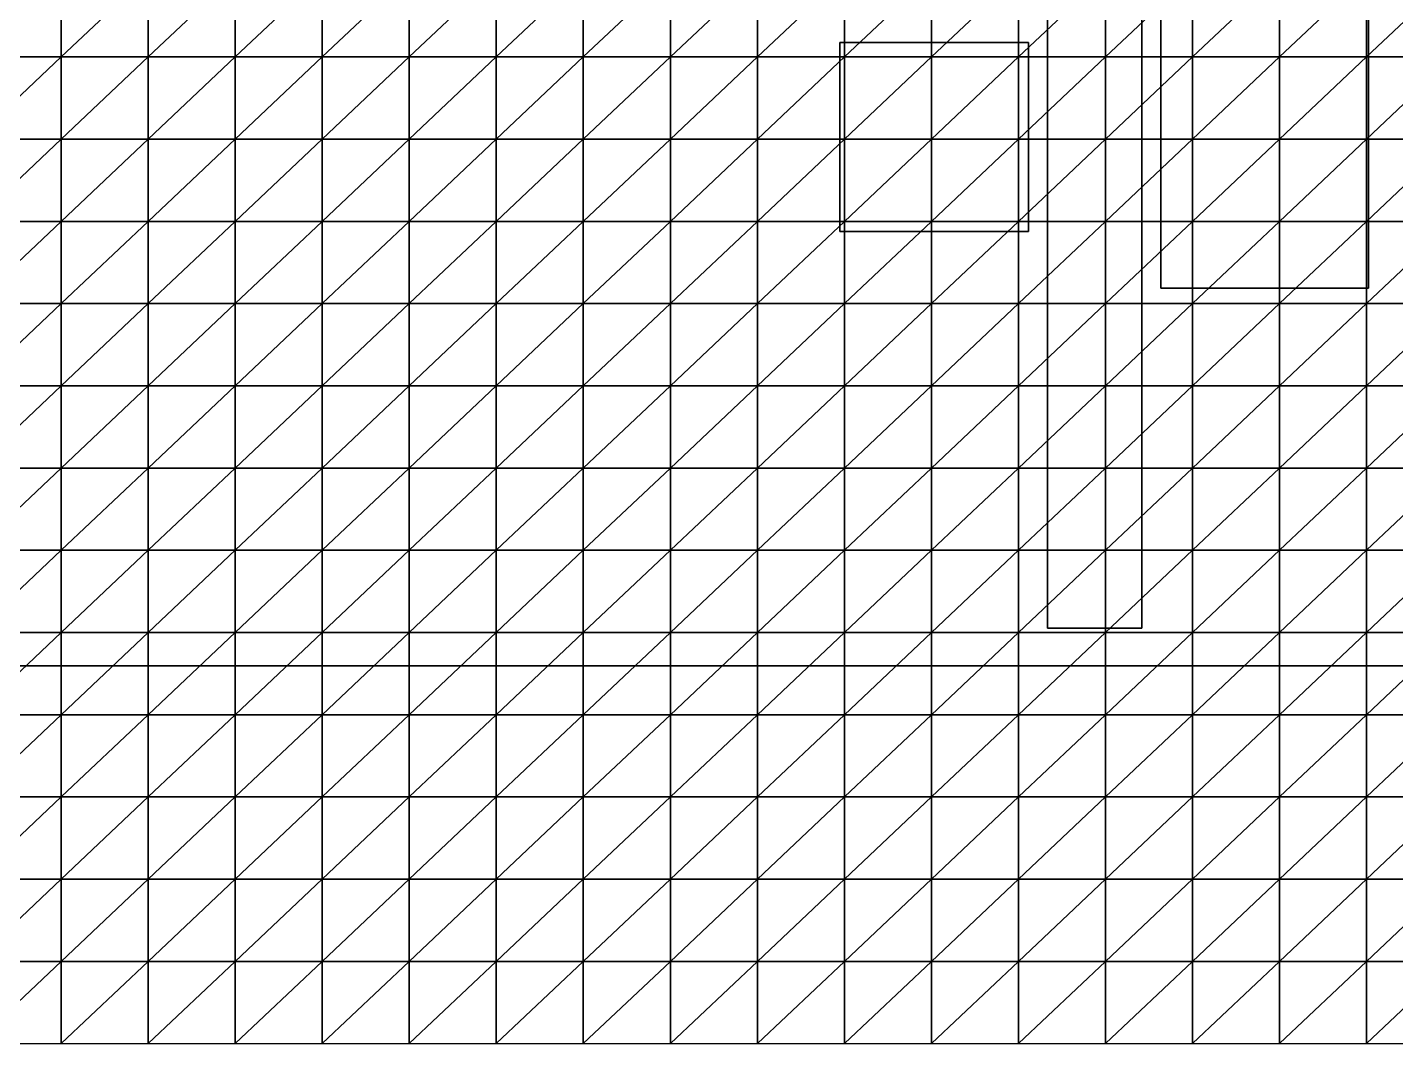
# Model space of a CAD drawing. Header units: metres. Extents: x -3 to 10.7, y -3.7 to 3.7.
# Drawn here: x 3.5 to 7.122, y -3.7 to -1.01 of the extents above; entities that cross this region are included whole.
import ezdxf

# ---------------------------------------------------------------- set-up
doc = ezdxf.new("R2010")
doc.units = ezdxf.units.M
for name, color, linetype in [('ACO_3D', 1, 'CONTINUOUS'), ('MEMBRANA_3D', 3, 'CONTINUOUS'), ('MOBILIARIO', 9, 'CONTINUOUS'), ('PAREDES', 7, 'CONTINUOUS'), ('VIDRO_3D', 4, 'CONTINUOUS')]:
    doc.layers.add(name, color=color, linetype=linetype)

msp = doc.modelspace()

# ---------------------------------------------------------------- linework, layer by layer
at = {"layer": 'ACO_3D'}
for points in [[(0, -2.7, 2.9), (9.5, -2.7, 2.9), (9.5, 2.7, 2.9), (0, 2.7, 2.9), (0, -2.7, 2.9)], [(6.4, -2.7, 0), (6.4, -2.7, 2.9)], [(4, -3.7, -0.05), (4, -3.7, 2.65)]]:
    msp.add_polyline3d(points, dxfattribs=at)
at = {"layer": 'MEMBRANA_3D'}
for points in [[(3.3589, -1.0882, 3.8558), (3.5893, -1.0882, 3.8673), (3.5893, -0.8706, 4.0479)], [(3.3589, -1.0882, 3.8558), (3.5893, -0.8706, 4.0479), (3.3589, -0.8706, 3.9154)], [(3.5893, -1.0882, 3.8673), (3.8196, -1.0882, 3.8805), (3.8196, -0.8706, 4.1329)], [(3.5893, -1.0882, 3.8673), (3.8196, -0.8706, 4.1329), (3.5893, -0.8706, 4.0479)], [(3.8196, -1.0882, 3.8805), (4.05, -1.0882, 3.8956), (4.05, -0.8706, 4.1509)], [(3.8196, -1.0882, 3.8805), (4.05, -0.8706, 4.1509), (3.8196, -0.8706, 4.1329)], [(4.05, -1.0882, 3.8956), (4.2804, -1.0882, 3.913), (4.2804, -0.8706, 4.172)], [(4.05, -1.0882, 3.8956), (4.2804, -0.8706, 4.172), (4.05, -0.8706, 4.1509)], [(4.2804, -1.0882, 3.913), (4.5107, -1.0882, 3.933), (4.5107, -0.8706, 4.1968)], [(4.2804, -1.0882, 3.913), (4.5107, -0.8706, 4.1968), (4.2804, -0.8706, 4.172)], [(4.5107, -1.0882, 3.933), (4.7411, -1.0882, 3.9559), (4.7411, -0.8706, 4.226)], [(4.5107, -1.0882, 3.933), (4.7411, -0.8706, 4.226), (4.5107, -0.8706, 4.1968)], [(4.7411, -1.0882, 3.9559), (4.9714, -1.0882, 3.9817), (4.9714, -0.8706, 4.2603)], [(4.7411, -1.0882, 3.9559), (4.9714, -0.8706, 4.2603), (4.7411, -0.8706, 4.226)], [(4.9714, -1.0882, 3.9817), (5.2018, -1.0882, 4.0101), (5.2018, -0.8706, 4.2997)], [(4.9714, -1.0882, 3.9817), (5.2018, -0.8706, 4.2997), (4.9714, -0.8706, 4.2603)], [(5.2018, -1.0882, 4.0101), (5.4321, -1.0882, 4.04), (5.4321, -0.8706, 4.3434)], [(5.2018, -1.0882, 4.0101), (5.4321, -0.8706, 4.3434), (5.2018, -0.8706, 4.2997)], [(5.4321, -1.0882, 4.04), (5.6625, -1.0882, 4.0692), (5.6625, -0.8706, 4.3886)], [(5.4321, -1.0882, 4.04), (5.6625, -0.8706, 4.3886), (5.4321, -0.8706, 4.3434)], [(5.6625, -1.0882, 4.0692), (5.8929, -1.0882, 4.094), (5.8929, -0.8706, 4.4293)], [(5.6625, -1.0882, 4.0692), (5.8929, -0.8706, 4.4293), (5.6625, -0.8706, 4.3886)], [(5.8929, -1.0882, 4.094), (6.1232, -1.0882, 4.1099), (6.1232, -0.8706, 4.4567)], [(5.8929, -1.0882, 4.094), (6.1232, -0.8706, 4.4567), (5.8929, -0.8706, 4.4293)], [(6.1232, -1.0882, 4.1099), (6.3536, -1.0882, 4.1135), (6.3536, -0.8706, 4.46)], [(6.1232, -1.0882, 4.1099), (6.3536, -0.8706, 4.46), (6.1232, -0.8706, 4.4567)], [(6.3536, -1.0882, 4.1135), (6.5839, -1.0882, 4.1031), (6.5839, -0.8706, 4.4404)], [(6.3536, -1.0882, 4.1135), (6.5839, -0.8706, 4.4404), (6.3536, -0.8706, 4.46)], [(6.5839, -1.0882, 4.1031), (6.8143, -1.0882, 4.0796), (6.8143, -0.8706, 4.4034)], [(6.5839, -1.0882, 4.1031), (6.8143, -0.8706, 4.4034), (6.5839, -0.8706, 4.4404)], [(6.8143, -1.0882, 4.0796), (7.0446, -1.0882, 4.0499), (7.0446, -0.8706, 4.3578)], [(6.8143, -1.0882, 4.0796), (7.0446, -0.8706, 4.3578), (6.8143, -0.8706, 4.4034)], [(7.0446, -1.0882, 4.0499), (7.275, -1.0882, 4.0182), (7.275, -0.8706, 4.3111)], [(7.0446, -1.0882, 4.0499), (7.275, -0.8706, 4.3111), (7.0446, -0.8706, 4.3578)], [(3.3589, -1.3059, 3.6301), (3.5893, -1.3059, 3.6394), (3.5893, -1.0882, 3.8673)], [(3.3589, -1.3059, 3.6301), (3.5893, -1.0882, 3.8673), (3.3589, -1.0882, 3.8558)], [(3.5893, -1.3059, 3.6394), (3.8196, -1.3059, 3.6498), (3.8196, -1.0882, 3.8805)], [(3.5893, -1.3059, 3.6394), (3.8196, -1.0882, 3.8805), (3.5893, -1.0882, 3.8673)], [(3.8196, -1.3059, 3.6498), (4.05, -1.3059, 3.6617), (4.05, -1.0882, 3.8956)], [(3.8196, -1.3059, 3.6498), (4.05, -1.0882, 3.8956), (3.8196, -1.0882, 3.8805)], [(4.05, -1.3059, 3.6617), (4.2804, -1.3059, 3.675), (4.2804, -1.0882, 3.913)], [(4.05, -1.3059, 3.6617), (4.2804, -1.0882, 3.913), (4.05, -1.0882, 3.8956)], [(4.2804, -1.3059, 3.675), (4.5107, -1.3059, 3.69), (4.5107, -1.0882, 3.933)], [(4.2804, -1.3059, 3.675), (4.5107, -1.0882, 3.933), (4.2804, -1.0882, 3.913)], [(4.5107, -1.3059, 3.69), (4.7411, -1.3059, 3.7067), (4.7411, -1.0882, 3.9559)], [(4.5107, -1.3059, 3.69), (4.7411, -1.0882, 3.9559), (4.5107, -1.0882, 3.933)], [(4.7411, -1.3059, 3.7067), (4.9714, -1.3059, 3.7249), (4.9714, -1.0882, 3.9817)], [(4.7411, -1.3059, 3.7067), (4.9714, -1.0882, 3.9817), (4.7411, -1.0882, 3.9559)], [(4.9714, -1.3059, 3.7249), (5.2018, -1.3059, 3.7442), (5.2018, -1.0882, 4.0101)], [(4.9714, -1.3059, 3.7249), (5.2018, -1.0882, 4.0101), (4.9714, -1.0882, 3.9817)], [(5.2018, -1.3059, 3.7442), (5.4321, -1.3059, 3.7638), (5.4321, -1.0882, 4.04)], [(5.2018, -1.3059, 3.7442), (5.4321, -1.0882, 4.04), (5.2018, -1.0882, 4.0101)], [(5.4321, -1.3059, 3.7638), (5.6625, -1.3059, 3.782), (5.6625, -1.0882, 4.0692)], [(5.4321, -1.3059, 3.7638), (5.6625, -1.0882, 4.0692), (5.4321, -1.0882, 4.04)], [(5.6625, -1.3059, 3.782), (5.8929, -1.3059, 3.7968), (5.8929, -1.0882, 4.094)], [(5.6625, -1.3059, 3.782), (5.8929, -1.0882, 4.094), (5.6625, -1.0882, 4.0692)], [(5.8929, -1.3059, 3.7968), (6.1232, -1.3059, 3.806), (6.1232, -1.0882, 4.1099)], [(5.8929, -1.3059, 3.7968), (6.1232, -1.0882, 4.1099), (5.8929, -1.0882, 4.094)], [(6.1232, -1.3059, 3.806), (6.3536, -1.3059, 3.808), (6.3536, -1.0882, 4.1135)], [(6.1232, -1.3059, 3.806), (6.3536, -1.0882, 4.1135), (6.1232, -1.0882, 4.1099)], [(6.3536, -1.3059, 3.808), (6.5839, -1.3059, 3.8024), (6.5839, -1.0882, 4.1031)], [(6.3536, -1.3059, 3.808), (6.5839, -1.0882, 4.1031), (6.3536, -1.0882, 4.1135)], [(6.5839, -1.3059, 3.8024), (6.8143, -1.3059, 3.7902), (6.8143, -1.0882, 4.0796)], [(6.5839, -1.3059, 3.8024), (6.8143, -1.0882, 4.0796), (6.5839, -1.0882, 4.1031)], [(6.8143, -1.3059, 3.7902), (7.0446, -1.3059, 3.7721), (7.0446, -1.0882, 4.0499)], [(6.8143, -1.3059, 3.7902), (7.0446, -1.0882, 4.0499), (6.8143, -1.0882, 4.0796)], [(7.0446, -1.3059, 3.7721), (7.275, -1.3059, 3.7507), (7.275, -1.0882, 4.0182)], [(7.0446, -1.3059, 3.7721), (7.275, -1.0882, 4.0182), (7.0446, -1.0882, 4.0499)], [(3.3589, -1.5235, 3.4299), (3.5893, -1.5235, 3.4368), (3.5893, -1.3059, 3.6394)], [(3.3589, -1.5235, 3.4299), (3.5893, -1.3059, 3.6394), (3.3589, -1.3059, 3.6301)], [(3.5893, -1.5235, 3.4368), (3.8196, -1.5235, 3.4446), (3.8196, -1.3059, 3.6498)], [(3.5893, -1.5235, 3.4368), (3.8196, -1.3059, 3.6498), (3.5893, -1.3059, 3.6394)], [(3.8196, -1.5235, 3.4446), (4.05, -1.5235, 3.4531), (4.05, -1.3059, 3.6617)], [(3.8196, -1.5235, 3.4446), (4.05, -1.3059, 3.6617), (3.8196, -1.3059, 3.6498)], [(4.05, -1.5235, 3.4531), (4.2804, -1.5235, 3.4626), (4.2804, -1.3059, 3.675)], [(4.05, -1.5235, 3.4531), (4.2804, -1.3059, 3.675), (4.05, -1.3059, 3.6617)], [(4.2804, -1.5235, 3.4626), (4.5107, -1.5235, 3.4731), (4.5107, -1.3059, 3.69)], [(4.2804, -1.5235, 3.4626), (4.5107, -1.3059, 3.69), (4.2804, -1.3059, 3.675)], [(4.5107, -1.5235, 3.4731), (4.7411, -1.5235, 3.4844), (4.7411, -1.3059, 3.7067)], [(4.5107, -1.5235, 3.4731), (4.7411, -1.3059, 3.7067), (4.5107, -1.3059, 3.69)], [(4.7411, -1.5235, 3.4844), (4.9714, -1.5235, 3.4965), (4.9714, -1.3059, 3.7249)], [(4.7411, -1.5235, 3.4844), (4.9714, -1.3059, 3.7249), (4.7411, -1.3059, 3.7067)], [(4.9714, -1.5235, 3.4965), (5.2018, -1.5235, 3.5089), (5.2018, -1.3059, 3.7442)], [(4.9714, -1.5235, 3.4965), (5.2018, -1.3059, 3.7442), (4.9714, -1.3059, 3.7249)], [(5.2018, -1.5235, 3.5089), (5.4321, -1.5235, 3.5209), (5.4321, -1.3059, 3.7638)], [(5.2018, -1.5235, 3.5089), (5.4321, -1.3059, 3.7638), (5.2018, -1.3059, 3.7442)], [(5.4321, -1.5235, 3.5209), (5.6625, -1.5235, 3.5318), (5.6625, -1.3059, 3.782)], [(5.4321, -1.5235, 3.5209), (5.6625, -1.3059, 3.782), (5.4321, -1.3059, 3.7638)], [(5.6625, -1.5235, 3.5318), (5.8929, -1.5235, 3.5404), (5.8929, -1.3059, 3.7968)], [(5.6625, -1.5235, 3.5318), (5.8929, -1.3059, 3.7968), (5.6625, -1.3059, 3.782)], [(5.8929, -1.5235, 3.5404), (6.1232, -1.5235, 3.5456), (6.1232, -1.3059, 3.806)], [(5.8929, -1.5235, 3.5404), (6.1232, -1.3059, 3.806), (5.8929, -1.3059, 3.7968)], [(6.1232, -1.5235, 3.5456), (6.3536, -1.5235, 3.5467), (6.3536, -1.3059, 3.808)], [(6.1232, -1.5235, 3.5456), (6.3536, -1.3059, 3.808), (6.1232, -1.3059, 3.806)], [(6.3536, -1.5235, 3.5467), (6.5839, -1.5235, 3.5436), (6.5839, -1.3059, 3.8024)], [(6.3536, -1.5235, 3.5467), (6.5839, -1.3059, 3.8024), (6.3536, -1.3059, 3.808)], [(6.5839, -1.5235, 3.5436), (6.8143, -1.5235, 3.5366), (6.8143, -1.3059, 3.7902)], [(6.5839, -1.5235, 3.5436), (6.8143, -1.3059, 3.7902), (6.5839, -1.3059, 3.8024)], [(6.8143, -1.5235, 3.5366), (7.0446, -1.5235, 3.5267), (7.0446, -1.3059, 3.7721)], [(6.8143, -1.5235, 3.5366), (7.0446, -1.3059, 3.7721), (6.8143, -1.3059, 3.7902)], [(7.0446, -1.5235, 3.5267), (7.275, -1.5235, 3.515), (7.275, -1.3059, 3.7507)], [(7.0446, -1.5235, 3.5267), (7.275, -1.3059, 3.7507), (7.0446, -1.3059, 3.7721)], [(3.3589, -1.7412, 3.2582), (3.5893, -1.7412, 3.2629), (3.5893, -1.5235, 3.4368)], [(3.3589, -1.7412, 3.2582), (3.5893, -1.5235, 3.4368), (3.3589, -1.5235, 3.4299)], [(3.5893, -1.7412, 3.2629), (3.8196, -1.7412, 3.2681), (3.8196, -1.5235, 3.4446)], [(3.5893, -1.7412, 3.2629), (3.8196, -1.5235, 3.4446), (3.5893, -1.5235, 3.4368)], [(3.8196, -1.7412, 3.2681), (4.05, -1.7412, 3.2738), (4.05, -1.5235, 3.4531)], [(3.8196, -1.7412, 3.2681), (4.05, -1.5235, 3.4531), (3.8196, -1.5235, 3.4446)], [(4.05, -1.7412, 3.2738), (4.2804, -1.7412, 3.28), (4.2804, -1.5235, 3.4626)], [(4.05, -1.7412, 3.2738), (4.2804, -1.5235, 3.4626), (4.05, -1.5235, 3.4531)], [(4.2804, -1.7412, 3.28), (4.5107, -1.7412, 3.2867), (4.5107, -1.5235, 3.4731)], [(4.2804, -1.7412, 3.28), (4.5107, -1.5235, 3.4731), (4.2804, -1.5235, 3.4626)], [(4.5107, -1.7412, 3.2867), (4.7411, -1.7412, 3.2937), (4.7411, -1.5235, 3.4844)], [(4.5107, -1.7412, 3.2867), (4.7411, -1.5235, 3.4844), (4.5107, -1.5235, 3.4731)], [(4.7411, -1.7412, 3.2937), (4.9714, -1.7412, 3.3011), (4.9714, -1.5235, 3.4965)], [(4.7411, -1.7412, 3.2937), (4.9714, -1.5235, 3.4965), (4.7411, -1.5235, 3.4844)], [(4.9714, -1.7412, 3.3011), (5.2018, -1.7412, 3.3084), (5.2018, -1.5235, 3.5089)], [(4.9714, -1.7412, 3.3011), (5.2018, -1.5235, 3.5089), (4.9714, -1.5235, 3.4965)], [(5.2018, -1.7412, 3.3084), (5.4321, -1.7412, 3.3154), (5.4321, -1.5235, 3.5209)], [(5.2018, -1.7412, 3.3084), (5.4321, -1.5235, 3.5209), (5.2018, -1.5235, 3.5089)], [(5.4321, -1.7412, 3.3154), (5.6625, -1.7412, 3.3215), (5.6625, -1.5235, 3.5318)], [(5.4321, -1.7412, 3.3154), (5.6625, -1.5235, 3.5318), (5.4321, -1.5235, 3.5209)], [(5.6625, -1.7412, 3.3215), (5.8929, -1.7412, 3.3262), (5.8929, -1.5235, 3.5404)], [(5.6625, -1.7412, 3.3215), (5.8929, -1.5235, 3.5404), (5.6625, -1.5235, 3.5318)], [(5.8929, -1.7412, 3.3262), (6.1232, -1.7412, 3.329), (6.1232, -1.5235, 3.5456)], [(5.8929, -1.7412, 3.3262), (6.1232, -1.5235, 3.5456), (5.8929, -1.5235, 3.5404)], [(6.1232, -1.7412, 3.329), (6.3536, -1.7412, 3.3296), (6.3536, -1.5235, 3.5467)], [(6.1232, -1.7412, 3.329), (6.3536, -1.5235, 3.5467), (6.1232, -1.5235, 3.5456)], [(6.3536, -1.7412, 3.3296), (6.5839, -1.7412, 3.3279), (6.5839, -1.5235, 3.5436)], [(6.3536, -1.7412, 3.3296), (6.5839, -1.5235, 3.5436), (6.3536, -1.5235, 3.5467)], [(6.5839, -1.7412, 3.3279), (6.8143, -1.7412, 3.3241), (6.8143, -1.5235, 3.5366)], [(6.5839, -1.7412, 3.3279), (6.8143, -1.5235, 3.5366), (6.5839, -1.5235, 3.5436)], [(6.8143, -1.7412, 3.3241), (7.0446, -1.7412, 3.3186), (7.0446, -1.5235, 3.5267)], [(6.8143, -1.7412, 3.3241), (7.0446, -1.5235, 3.5267), (6.8143, -1.5235, 3.5366)], [(7.0446, -1.7412, 3.3186), (7.275, -1.7412, 3.312), (7.275, -1.5235, 3.515)], [(7.0446, -1.7412, 3.3186), (7.275, -1.5235, 3.515), (7.0446, -1.5235, 3.5267)], [(3.3589, -1.9588, 3.1174), (3.5893, -1.9588, 3.1203), (3.5893, -1.7412, 3.2629)], [(3.3589, -1.9588, 3.1174), (3.5893, -1.7412, 3.2629), (3.3589, -1.7412, 3.2582)], [(3.5893, -1.9588, 3.1203), (3.8196, -1.9588, 3.1234), (3.8196, -1.7412, 3.2681)], [(3.5893, -1.9588, 3.1203), (3.8196, -1.7412, 3.2681), (3.5893, -1.7412, 3.2629)], [(3.8196, -1.9588, 3.1234), (4.05, -1.9588, 3.1267), (4.05, -1.7412, 3.2738)], [(3.8196, -1.9588, 3.1234), (4.05, -1.7412, 3.2738), (3.8196, -1.7412, 3.2681)], [(4.05, -1.9588, 3.1267), (4.2804, -1.9588, 3.1303), (4.2804, -1.7412, 3.28)], [(4.05, -1.9588, 3.1267), (4.2804, -1.7412, 3.28), (4.05, -1.7412, 3.2738)], [(4.2804, -1.9588, 3.1303), (4.5107, -1.9588, 3.1341), (4.5107, -1.7412, 3.2867)], [(4.2804, -1.9588, 3.1303), (4.5107, -1.7412, 3.2867), (4.2804, -1.7412, 3.28)], [(4.5107, -1.9588, 3.1341), (4.7411, -1.9588, 3.138), (4.7411, -1.7412, 3.2937)], [(4.5107, -1.9588, 3.1341), (4.7411, -1.7412, 3.2937), (4.5107, -1.7412, 3.2867)], [(4.7411, -1.9588, 3.138), (4.9714, -1.9588, 3.142), (4.9714, -1.7412, 3.3011)], [(4.7411, -1.9588, 3.138), (4.9714, -1.7412, 3.3011), (4.7411, -1.7412, 3.2937)], [(4.9714, -1.9588, 3.142), (5.2018, -1.9588, 3.1459), (5.2018, -1.7412, 3.3084)], [(4.9714, -1.9588, 3.142), (5.2018, -1.7412, 3.3084), (4.9714, -1.7412, 3.3011)], [(5.2018, -1.9588, 3.1459), (5.4321, -1.9588, 3.1496), (5.4321, -1.7412, 3.3154)], [(5.2018, -1.9588, 3.1459), (5.4321, -1.7412, 3.3154), (5.2018, -1.7412, 3.3084)], [(5.4321, -1.9588, 3.1496), (5.6625, -1.9588, 3.1527), (5.6625, -1.7412, 3.3215)], [(5.4321, -1.9588, 3.1496), (5.6625, -1.7412, 3.3215), (5.4321, -1.7412, 3.3154)], [(5.6625, -1.9588, 3.1527), (5.8929, -1.9588, 3.1551), (5.8929, -1.7412, 3.3262)], [(5.6625, -1.9588, 3.1527), (5.8929, -1.7412, 3.3262), (5.6625, -1.7412, 3.3215)], [(5.8929, -1.9588, 3.1551), (6.1232, -1.9588, 3.1565), (6.1232, -1.7412, 3.329)], [(5.8929, -1.9588, 3.1551), (6.1232, -1.7412, 3.329), (5.8929, -1.7412, 3.3262)], [(6.1232, -1.9588, 3.1565), (6.3536, -1.9588, 3.1567), (6.3536, -1.7412, 3.3296)], [(6.1232, -1.9588, 3.1565), (6.3536, -1.7412, 3.3296), (6.1232, -1.7412, 3.329)], [(6.3536, -1.9588, 3.1567), (6.5839, -1.9588, 3.1559), (6.5839, -1.7412, 3.3279)], [(6.3536, -1.9588, 3.1567), (6.5839, -1.7412, 3.3279), (6.3536, -1.7412, 3.3296)], [(6.5839, -1.9588, 3.1559), (6.8143, -1.9588, 3.154), (6.8143, -1.7412, 3.3241)], [(6.5839, -1.9588, 3.1559), (6.8143, -1.7412, 3.3241), (6.5839, -1.7412, 3.3279)], [(6.8143, -1.9588, 3.154), (7.0446, -1.9588, 3.1512), (7.0446, -1.7412, 3.3186)], [(6.8143, -1.9588, 3.154), (7.0446, -1.7412, 3.3186), (6.8143, -1.7412, 3.3241)], [(7.0446, -1.9588, 3.1512), (7.275, -1.9588, 3.1478), (7.275, -1.7412, 3.312)], [(7.0446, -1.9588, 3.1512), (7.275, -1.7412, 3.312), (7.0446, -1.7412, 3.3186)], [(3.3589, -2.1765, 3.01), (3.5893, -2.1765, 3.0115), (3.5893, -1.9588, 3.1203)], [(3.3589, -2.1765, 3.01), (3.5893, -1.9588, 3.1203), (3.3589, -1.9588, 3.1174)], [(3.5893, -2.1765, 3.0115), (3.8196, -2.1765, 3.013), (3.8196, -1.9588, 3.1234)], [(3.5893, -2.1765, 3.0115), (3.8196, -1.9588, 3.1234), (3.5893, -1.9588, 3.1203)], [(3.8196, -2.1765, 3.013), (4.05, -2.1765, 3.0146), (4.05, -1.9588, 3.1267)], [(3.8196, -2.1765, 3.013), (4.05, -1.9588, 3.1267), (3.8196, -1.9588, 3.1234)], [(4.05, -2.1765, 3.0146), (4.2804, -2.1765, 3.0163), (4.2804, -1.9588, 3.1303)], [(4.05, -2.1765, 3.0146), (4.2804, -1.9588, 3.1303), (4.05, -1.9588, 3.1267)], [(4.2804, -2.1765, 3.0163), (4.5107, -2.1765, 3.0181), (4.5107, -1.9588, 3.1341)], [(4.2804, -2.1765, 3.0163), (4.5107, -1.9588, 3.1341), (4.2804, -1.9588, 3.1303)], [(4.5107, -2.1765, 3.0181), (4.7411, -2.1765, 3.0199), (4.7411, -1.9588, 3.138)], [(4.5107, -2.1765, 3.0181), (4.7411, -1.9588, 3.138), (4.5107, -1.9588, 3.1341)], [(4.7411, -2.1765, 3.0199), (4.9714, -2.1765, 3.0217), (4.9714, -1.9588, 3.142)], [(4.7411, -2.1765, 3.0199), (4.9714, -1.9588, 3.142), (4.7411, -1.9588, 3.138)], [(4.9714, -2.1765, 3.0217), (5.2018, -2.1765, 3.0235), (5.2018, -1.9588, 3.1459)], [(4.9714, -2.1765, 3.0217), (5.2018, -1.9588, 3.1459), (4.9714, -1.9588, 3.142)], [(5.2018, -2.1765, 3.0235), (5.4321, -2.1765, 3.0251), (5.4321, -1.9588, 3.1496)], [(5.2018, -2.1765, 3.0235), (5.4321, -1.9588, 3.1496), (5.2018, -1.9588, 3.1459)], [(5.4321, -2.1765, 3.0251), (5.6625, -2.1765, 3.0264), (5.6625, -1.9588, 3.1527)], [(5.4321, -2.1765, 3.0251), (5.6625, -1.9588, 3.1527), (5.4321, -1.9588, 3.1496)], [(5.6625, -2.1765, 3.0264), (5.8929, -2.1765, 3.0274), (5.8929, -1.9588, 3.1551)], [(5.6625, -2.1765, 3.0264), (5.8929, -1.9588, 3.1551), (5.6625, -1.9588, 3.1527)], [(5.8929, -2.1765, 3.0274), (6.1232, -2.1765, 3.028), (6.1232, -1.9588, 3.1565)], [(5.8929, -2.1765, 3.0274), (6.1232, -1.9588, 3.1565), (5.8929, -1.9588, 3.1551)], [(6.1232, -2.1765, 3.028), (6.3536, -2.1765, 3.0281), (6.3536, -1.9588, 3.1567)], [(6.1232, -2.1765, 3.028), (6.3536, -1.9588, 3.1567), (6.1232, -1.9588, 3.1565)], [(6.3536, -2.1765, 3.0281), (6.5839, -2.1765, 3.0278), (6.5839, -1.9588, 3.1559)], [(6.3536, -2.1765, 3.0281), (6.5839, -1.9588, 3.1559), (6.3536, -1.9588, 3.1567)], [(6.5839, -2.1765, 3.0278), (6.8143, -2.1765, 3.0269), (6.8143, -1.9588, 3.154)], [(6.5839, -2.1765, 3.0278), (6.8143, -1.9588, 3.154), (6.5839, -1.9588, 3.1559)], [(6.8143, -2.1765, 3.0269), (7.0446, -2.1765, 3.0258), (7.0446, -1.9588, 3.1512)], [(6.8143, -2.1765, 3.0269), (7.0446, -1.9588, 3.1512), (6.8143, -1.9588, 3.154)], [(7.0446, -2.1765, 3.0258), (7.275, -2.1765, 3.0243), (7.275, -1.9588, 3.1478)], [(7.0446, -2.1765, 3.0258), (7.275, -1.9588, 3.1478), (7.0446, -1.9588, 3.1512)], [(3.3589, -2.3941, 2.9381), (3.5893, -2.3941, 2.9385), (3.5893, -2.1765, 3.0115)], [(3.3589, -2.3941, 2.9381), (3.5893, -2.1765, 3.0115), (3.3589, -2.1765, 3.01)], [(3.5893, -2.3941, 2.9385), (3.8196, -2.3941, 2.939), (3.8196, -2.1765, 3.013)], [(3.5893, -2.3941, 2.9385), (3.8196, -2.1765, 3.013), (3.5893, -2.1765, 3.0115)], [(3.8196, -2.3941, 2.939), (4.05, -2.3941, 2.9396), (4.05, -2.1765, 3.0146)], [(3.8196, -2.3941, 2.939), (4.05, -2.1765, 3.0146), (3.8196, -2.1765, 3.013)], [(4.05, -2.3941, 2.9396), (4.2804, -2.3941, 2.9401), (4.2804, -2.1765, 3.0163)], [(4.05, -2.3941, 2.9396), (4.2804, -2.1765, 3.0163), (4.05, -2.1765, 3.0146)], [(4.2804, -2.3941, 2.9401), (4.5107, -2.3941, 2.9407), (4.5107, -2.1765, 3.0181)], [(4.2804, -2.3941, 2.9401), (4.5107, -2.1765, 3.0181), (4.2804, -2.1765, 3.0163)], [(4.5107, -2.3941, 2.9407), (4.7411, -2.3941, 2.9413), (4.7411, -2.1765, 3.0199)], [(4.5107, -2.3941, 2.9407), (4.7411, -2.1765, 3.0199), (4.5107, -2.1765, 3.0181)], [(4.7411, -2.3941, 2.9413), (4.9714, -2.3941, 2.9418), (4.9714, -2.1765, 3.0217)], [(4.7411, -2.3941, 2.9413), (4.9714, -2.1765, 3.0217), (4.7411, -2.1765, 3.0199)], [(4.9714, -2.3941, 2.9418), (5.2018, -2.3941, 2.9424), (5.2018, -2.1765, 3.0235)], [(4.9714, -2.3941, 2.9418), (5.2018, -2.1765, 3.0235), (4.9714, -2.1765, 3.0217)], [(5.2018, -2.3941, 2.9424), (5.4321, -2.3941, 2.9428), (5.4321, -2.1765, 3.0251)], [(5.2018, -2.3941, 2.9424), (5.4321, -2.1765, 3.0251), (5.2018, -2.1765, 3.0235)], [(5.4321, -2.3941, 2.9428), (5.6625, -2.3941, 2.9432), (5.6625, -2.1765, 3.0264)], [(5.4321, -2.3941, 2.9428), (5.6625, -2.1765, 3.0264), (5.4321, -2.1765, 3.0251)], [(5.6625, -2.3941, 2.9432), (5.8929, -2.3941, 2.9435), (5.8929, -2.1765, 3.0274)], [(5.6625, -2.3941, 2.9432), (5.8929, -2.1765, 3.0274), (5.6625, -2.1765, 3.0264)], [(5.8929, -2.3941, 2.9435), (6.1232, -2.3941, 2.9437), (6.1232, -2.1765, 3.028)], [(5.8929, -2.3941, 2.9435), (6.1232, -2.1765, 3.028), (5.8929, -2.1765, 3.0274)], [(6.1232, -2.3941, 2.9437), (6.3536, -2.3941, 2.9437), (6.3536, -2.1765, 3.0281)], [(6.1232, -2.3941, 2.9437), (6.3536, -2.1765, 3.0281), (6.1232, -2.1765, 3.028)], [(6.3536, -2.3941, 2.9437), (6.5839, -2.3941, 2.9436), (6.5839, -2.1765, 3.0278)], [(6.3536, -2.3941, 2.9437), (6.5839, -2.1765, 3.0278), (6.3536, -2.1765, 3.0281)], [(6.5839, -2.3941, 2.9436), (6.8143, -2.3941, 2.9434), (6.8143, -2.1765, 3.0269)], [(6.5839, -2.3941, 2.9436), (6.8143, -2.1765, 3.0269), (6.5839, -2.1765, 3.0278)], [(6.8143, -2.3941, 2.9434), (7.0446, -2.3941, 2.943), (7.0446, -2.1765, 3.0258)], [(6.8143, -2.3941, 2.9434), (7.0446, -2.1765, 3.0258), (6.8143, -2.1765, 3.0269)], [(7.0446, -2.3941, 2.943), (7.275, -2.3941, 2.9426), (7.275, -2.1765, 3.0243)], [(7.0446, -2.3941, 2.943), (7.275, -2.1765, 3.0243), (7.0446, -2.1765, 3.0258)], [(3.3589, -2.6118, 2.9032), (3.5893, -2.6118, 2.9032), (3.5893, -2.3941, 2.9385)], [(3.3589, -2.6118, 2.9032), (3.5893, -2.3941, 2.9385), (3.3589, -2.3941, 2.9381)], [(3.5893, -2.6118, 2.9032), (3.8196, -2.6118, 2.9033), (3.8196, -2.3941, 2.939)], [(3.5893, -2.6118, 2.9032), (3.8196, -2.3941, 2.939), (3.5893, -2.3941, 2.9385)], [(3.8196, -2.6118, 2.9033), (4.05, -2.6118, 2.9033), (4.05, -2.3941, 2.9396)], [(3.8196, -2.6118, 2.9033), (4.05, -2.3941, 2.9396), (3.8196, -2.3941, 2.939)], [(4.05, -2.6118, 2.9033), (4.2804, -2.6118, 2.9034), (4.2804, -2.3941, 2.9401)], [(4.05, -2.6118, 2.9033), (4.2804, -2.3941, 2.9401), (4.05, -2.3941, 2.9396)], [(4.2804, -2.6118, 2.9034), (4.5107, -2.6118, 2.9034), (4.5107, -2.3941, 2.9407)], [(4.2804, -2.6118, 2.9034), (4.5107, -2.3941, 2.9407), (4.2804, -2.3941, 2.9401)], [(4.5107, -2.6118, 2.9034), (4.7411, -2.6118, 2.9035), (4.7411, -2.3941, 2.9413)], [(4.5107, -2.6118, 2.9034), (4.7411, -2.3941, 2.9413), (4.5107, -2.3941, 2.9407)], [(4.7411, -2.6118, 2.9035), (4.9714, -2.6118, 2.9035), (4.9714, -2.3941, 2.9418)], [(4.7411, -2.6118, 2.9035), (4.9714, -2.3941, 2.9418), (4.7411, -2.3941, 2.9413)], [(4.9714, -2.6118, 2.9035), (5.2018, -2.6118, 2.9035), (5.2018, -2.3941, 2.9424)], [(4.9714, -2.6118, 2.9035), (5.2018, -2.3941, 2.9424), (4.9714, -2.3941, 2.9418)], [(5.2018, -2.6118, 2.9035), (5.4321, -2.6118, 2.9036), (5.4321, -2.3941, 2.9428)], [(5.2018, -2.6118, 2.9035), (5.4321, -2.3941, 2.9428), (5.2018, -2.3941, 2.9424)], [(5.4321, -2.6118, 2.9036), (5.6625, -2.6118, 2.9036), (5.6625, -2.3941, 2.9432)], [(5.4321, -2.6118, 2.9036), (5.6625, -2.3941, 2.9432), (5.4321, -2.3941, 2.9428)], [(5.6625, -2.6118, 2.9036), (5.8929, -2.6118, 2.9036), (5.8929, -2.3941, 2.9435)], [(5.6625, -2.6118, 2.9036), (5.8929, -2.3941, 2.9435), (5.6625, -2.3941, 2.9432)], [(5.8929, -2.6118, 2.9036), (6.1232, -2.6118, 2.9036), (6.1232, -2.3941, 2.9437)], [(5.8929, -2.6118, 2.9036), (6.1232, -2.3941, 2.9437), (5.8929, -2.3941, 2.9435)], [(6.1232, -2.6118, 2.9036), (6.3536, -2.6118, 2.9036), (6.3536, -2.3941, 2.9437)], [(6.1232, -2.6118, 2.9036), (6.3536, -2.3941, 2.9437), (6.1232, -2.3941, 2.9437)], [(6.3536, -2.6118, 2.9036), (6.5839, -2.6118, 2.9036), (6.5839, -2.3941, 2.9436)], [(6.3536, -2.6118, 2.9036), (6.5839, -2.3941, 2.9436), (6.3536, -2.3941, 2.9437)], [(6.5839, -2.6118, 2.9036), (6.8143, -2.6118, 2.9036), (6.8143, -2.3941, 2.9434)], [(6.5839, -2.6118, 2.9036), (6.8143, -2.3941, 2.9434), (6.5839, -2.3941, 2.9436)], [(6.8143, -2.6118, 2.9036), (7.0446, -2.6118, 2.9036), (7.0446, -2.3941, 2.943)], [(6.8143, -2.6118, 2.9036), (7.0446, -2.3941, 2.943), (6.8143, -2.3941, 2.9434)], [(7.0446, -2.6118, 2.9036), (7.275, -2.6118, 2.9036), (7.275, -2.3941, 2.9426)], [(7.0446, -2.6118, 2.9036), (7.275, -2.3941, 2.9426), (7.0446, -2.3941, 2.943)], [(3.3589, -2.8294, 2.8431), (3.5893, -2.8294, 2.8489), (3.5893, -2.6118, 2.9032)], [(3.3589, -2.8294, 2.8431), (3.5893, -2.6118, 2.9032), (3.3589, -2.6118, 2.9032)], [(3.5893, -2.8294, 2.8489), (3.8196, -2.8294, 2.8551), (3.8196, -2.6118, 2.9033)], [(3.5893, -2.8294, 2.8489), (3.8196, -2.6118, 2.9033), (3.5893, -2.6118, 2.9032)], [(3.8196, -2.8294, 2.8551), (4.05, -2.8294, 2.8589), (4.05, -2.6118, 2.9033)], [(3.8196, -2.8294, 2.8551), (4.05, -2.6118, 2.9033), (3.8196, -2.6118, 2.9033)], [(4.05, -2.8294, 2.8589), (4.2804, -2.8294, 2.8524), (4.2804, -2.6118, 2.9034)], [(4.05, -2.8294, 2.8589), (4.2804, -2.6118, 2.9034), (4.05, -2.6118, 2.9033)], [(4.2804, -2.8294, 2.8524), (4.5107, -2.8294, 2.8465), (4.5107, -2.6118, 2.9034)], [(4.2804, -2.8294, 2.8524), (4.5107, -2.6118, 2.9034), (4.2804, -2.6118, 2.9034)], [(4.5107, -2.8294, 2.8465), (4.7411, -2.8294, 2.8411), (4.7411, -2.6118, 2.9035)], [(4.5107, -2.8294, 2.8465), (4.7411, -2.6118, 2.9035), (4.5107, -2.6118, 2.9034)], [(4.7411, -2.8294, 2.8411), (4.9714, -2.8294, 2.8361), (4.9714, -2.6118, 2.9035)], [(4.7411, -2.8294, 2.8411), (4.9714, -2.6118, 2.9035), (4.7411, -2.6118, 2.9035)], [(4.9714, -2.8294, 2.8361), (5.2018, -2.8294, 2.8316), (5.2018, -2.6118, 2.9035)], [(4.9714, -2.8294, 2.8361), (5.2018, -2.6118, 2.9035), (4.9714, -2.6118, 2.9035)], [(5.2018, -2.8294, 2.8316), (5.4321, -2.8294, 2.8276), (5.4321, -2.6118, 2.9036)], [(5.2018, -2.8294, 2.8316), (5.4321, -2.6118, 2.9036), (5.2018, -2.6118, 2.9035)], [(5.4321, -2.8294, 2.8276), (5.6625, -2.8294, 2.824), (5.6625, -2.6118, 2.9036)], [(5.4321, -2.8294, 2.8276), (5.6625, -2.6118, 2.9036), (5.4321, -2.6118, 2.9036)], [(5.6625, -2.8294, 2.824), (5.8929, -2.8294, 2.821), (5.8929, -2.6118, 2.9036)], [(5.6625, -2.8294, 2.824), (5.8929, -2.6118, 2.9036), (5.6625, -2.6118, 2.9036)], [(5.8929, -2.8294, 2.821), (6.1232, -2.8294, 2.8184), (6.1232, -2.6118, 2.9036)], [(5.8929, -2.8294, 2.821), (6.1232, -2.6118, 2.9036), (5.8929, -2.6118, 2.9036)], [(6.1232, -2.8294, 2.8184), (6.3536, -2.8294, 2.8163), (6.3536, -2.6118, 2.9036)], [(6.1232, -2.8294, 2.8184), (6.3536, -2.6118, 2.9036), (6.1232, -2.6118, 2.9036)], [(6.3536, -2.8294, 2.8163), (6.5839, -2.8294, 2.8147), (6.5839, -2.6118, 2.9036)], [(6.3536, -2.8294, 2.8163), (6.5839, -2.6118, 2.9036), (6.3536, -2.6118, 2.9036)], [(6.5839, -2.8294, 2.8147), (6.8143, -2.8294, 2.8135), (6.8143, -2.6118, 2.9036)], [(6.5839, -2.8294, 2.8147), (6.8143, -2.6118, 2.9036), (6.5839, -2.6118, 2.9036)], [(6.8143, -2.8294, 2.8135), (7.0446, -2.8294, 2.8129), (7.0446, -2.6118, 2.9036)], [(6.8143, -2.8294, 2.8135), (7.0446, -2.6118, 2.9036), (6.8143, -2.6118, 2.9036)], [(7.0446, -2.8294, 2.8129), (7.275, -2.8294, 2.8127), (7.275, -2.6118, 2.9036)], [(7.0446, -2.8294, 2.8129), (7.275, -2.6118, 2.9036), (7.0446, -2.6118, 2.9036)], [(3.3589, -3.0471, 2.7618), (3.5893, -3.0471, 2.7757), (3.5893, -2.8294, 2.8489)], [(3.3589, -3.0471, 2.7618), (3.5893, -2.8294, 2.8489), (3.3589, -2.8294, 2.8431)], [(3.5893, -3.0471, 2.7757), (3.8196, -3.0471, 2.7909), (3.8196, -2.8294, 2.8551)], [(3.5893, -3.0471, 2.7757), (3.8196, -2.8294, 2.8551), (3.5893, -2.8294, 2.8489)], [(3.8196, -3.0471, 2.7909), (4.05, -3.0471, 2.8), (4.05, -2.8294, 2.8589)], [(3.8196, -3.0471, 2.7909), (4.05, -2.8294, 2.8589), (3.8196, -2.8294, 2.8551)], [(4.05, -3.0471, 2.8), (4.2804, -3.0471, 2.7844), (4.2804, -2.8294, 2.8524)], [(4.05, -3.0471, 2.8), (4.2804, -2.8294, 2.8524), (4.05, -2.8294, 2.8589)], [(4.2804, -3.0471, 2.7844), (4.5107, -3.0471, 2.77), (4.5107, -2.8294, 2.8465)], [(4.2804, -3.0471, 2.7844), (4.5107, -2.8294, 2.8465), (4.2804, -2.8294, 2.8524)], [(4.5107, -3.0471, 2.77), (4.7411, -3.0471, 2.7568), (4.7411, -2.8294, 2.8411)], [(4.5107, -3.0471, 2.77), (4.7411, -2.8294, 2.8411), (4.5107, -2.8294, 2.8465)], [(4.7411, -3.0471, 2.7568), (4.9714, -3.0471, 2.7447), (4.9714, -2.8294, 2.8361)], [(4.7411, -3.0471, 2.7568), (4.9714, -2.8294, 2.8361), (4.7411, -2.8294, 2.8411)], [(4.9714, -3.0471, 2.7447), (5.2018, -3.0471, 2.7338), (5.2018, -2.8294, 2.8316)], [(4.9714, -3.0471, 2.7447), (5.2018, -2.8294, 2.8316), (4.9714, -2.8294, 2.8361)], [(5.2018, -3.0471, 2.7338), (5.4321, -3.0471, 2.724), (5.4321, -2.8294, 2.8276)], [(5.2018, -3.0471, 2.7338), (5.4321, -2.8294, 2.8276), (5.2018, -2.8294, 2.8316)], [(5.4321, -3.0471, 2.724), (5.6625, -3.0471, 2.7154), (5.6625, -2.8294, 2.824)], [(5.4321, -3.0471, 2.724), (5.6625, -2.8294, 2.824), (5.4321, -2.8294, 2.8276)], [(5.6625, -3.0471, 2.7154), (5.8929, -3.0471, 2.708), (5.8929, -2.8294, 2.821)], [(5.6625, -3.0471, 2.7154), (5.8929, -2.8294, 2.821), (5.6625, -2.8294, 2.824)], [(5.8929, -3.0471, 2.708), (6.1232, -3.0471, 2.7017), (6.1232, -2.8294, 2.8184)], [(5.8929, -3.0471, 2.708), (6.1232, -2.8294, 2.8184), (5.8929, -2.8294, 2.821)], [(6.1232, -3.0471, 2.7017), (6.3536, -3.0471, 2.6966), (6.3536, -2.8294, 2.8163)], [(6.1232, -3.0471, 2.7017), (6.3536, -2.8294, 2.8163), (6.1232, -2.8294, 2.8184)], [(6.3536, -3.0471, 2.6966), (6.5839, -3.0471, 2.6927), (6.5839, -2.8294, 2.8147)], [(6.3536, -3.0471, 2.6966), (6.5839, -2.8294, 2.8147), (6.3536, -2.8294, 2.8163)], [(6.5839, -3.0471, 2.6927), (6.8143, -3.0471, 2.6899), (6.8143, -2.8294, 2.8135)], [(6.5839, -3.0471, 2.6927), (6.8143, -2.8294, 2.8135), (6.5839, -2.8294, 2.8147)], [(6.8143, -3.0471, 2.6899), (7.0446, -3.0471, 2.6883), (7.0446, -2.8294, 2.8129)], [(6.8143, -3.0471, 2.6899), (7.0446, -2.8294, 2.8129), (6.8143, -2.8294, 2.8135)], [(7.0446, -3.0471, 2.6883), (7.275, -3.0471, 2.6878), (7.275, -2.8294, 2.8127)], [(7.0446, -3.0471, 2.6883), (7.275, -2.8294, 2.8127), (7.0446, -2.8294, 2.8129)], [(3.3589, -3.2647, 2.6859), (3.5893, -3.2647, 2.7074), (3.5893, -3.0471, 2.7757)], [(3.3589, -3.2647, 2.6859), (3.5893, -3.0471, 2.7757), (3.3589, -3.0471, 2.7618)], [(3.5893, -3.2647, 2.7074), (3.8196, -3.2647, 2.7309), (3.8196, -3.0471, 2.7909)], [(3.5893, -3.2647, 2.7074), (3.8196, -3.0471, 2.7909), (3.5893, -3.0471, 2.7757)], [(3.8196, -3.2647, 2.7309), (4.05, -3.2647, 2.745), (4.05, -3.0471, 2.8)], [(3.8196, -3.2647, 2.7309), (4.05, -3.0471, 2.8), (3.8196, -3.0471, 2.7909)], [(4.05, -3.2647, 2.745), (4.2804, -3.2647, 2.7209), (4.2804, -3.0471, 2.7844)], [(4.05, -3.2647, 2.745), (4.2804, -3.0471, 2.7844), (4.05, -3.0471, 2.8)], [(4.2804, -3.2647, 2.7209), (4.5107, -3.2647, 2.6986), (4.5107, -3.0471, 2.77)], [(4.2804, -3.2647, 2.7209), (4.5107, -3.0471, 2.77), (4.2804, -3.0471, 2.7844)], [(4.5107, -3.2647, 2.6986), (4.7411, -3.2647, 2.678), (4.7411, -3.0471, 2.7568)], [(4.5107, -3.2647, 2.6986), (4.7411, -3.0471, 2.7568), (4.5107, -3.0471, 2.77)], [(4.7411, -3.2647, 2.678), (4.9714, -3.2647, 2.6593), (4.9714, -3.0471, 2.7447)], [(4.7411, -3.2647, 2.678), (4.9714, -3.0471, 2.7447), (4.7411, -3.0471, 2.7568)], [(4.9714, -3.2647, 2.6593), (5.2018, -3.2647, 2.6424), (5.2018, -3.0471, 2.7338)], [(4.9714, -3.2647, 2.6593), (5.2018, -3.0471, 2.7338), (4.9714, -3.0471, 2.7447)], [(5.2018, -3.2647, 2.6424), (5.4321, -3.2647, 2.6273), (5.4321, -3.0471, 2.724)], [(5.2018, -3.2647, 2.6424), (5.4321, -3.0471, 2.724), (5.2018, -3.0471, 2.7338)], [(5.4321, -3.2647, 2.6273), (5.6625, -3.2647, 2.6139), (5.6625, -3.0471, 2.7154)], [(5.4321, -3.2647, 2.6273), (5.6625, -3.0471, 2.7154), (5.4321, -3.0471, 2.724)], [(5.6625, -3.2647, 2.6139), (5.8929, -3.2647, 2.6024), (5.8929, -3.0471, 2.708)], [(5.6625, -3.2647, 2.6139), (5.8929, -3.0471, 2.708), (5.6625, -3.0471, 2.7154)], [(5.8929, -3.2647, 2.6024), (6.1232, -3.2647, 2.5927), (6.1232, -3.0471, 2.7017)], [(5.8929, -3.2647, 2.6024), (6.1232, -3.0471, 2.7017), (5.8929, -3.0471, 2.708)], [(6.1232, -3.2647, 2.5927), (6.3536, -3.2647, 2.5848), (6.3536, -3.0471, 2.6966)], [(6.1232, -3.2647, 2.5927), (6.3536, -3.0471, 2.6966), (6.1232, -3.0471, 2.7017)], [(6.3536, -3.2647, 2.5848), (6.5839, -3.2647, 2.5787), (6.5839, -3.0471, 2.6927)], [(6.3536, -3.2647, 2.5848), (6.5839, -3.0471, 2.6927), (6.3536, -3.0471, 2.6966)], [(6.5839, -3.2647, 2.5787), (6.8143, -3.2647, 2.5744), (6.8143, -3.0471, 2.6899)], [(6.5839, -3.2647, 2.5787), (6.8143, -3.0471, 2.6899), (6.5839, -3.0471, 2.6927)], [(6.8143, -3.2647, 2.5744), (7.0446, -3.2647, 2.5719), (7.0446, -3.0471, 2.6883)], [(6.8143, -3.2647, 2.5744), (7.0446, -3.0471, 2.6883), (6.8143, -3.0471, 2.6899)], [(7.0446, -3.2647, 2.5719), (7.275, -3.2647, 2.5712), (7.275, -3.0471, 2.6878)], [(7.0446, -3.2647, 2.5719), (7.275, -3.0471, 2.6878), (7.0446, -3.0471, 2.6883)], [(3.3589, -3.4824, 2.6128), (3.5893, -3.4824, 2.6418), (3.5893, -3.2647, 2.7074)], [(3.3589, -3.4824, 2.6128), (3.5893, -3.2647, 2.7074), (3.3589, -3.2647, 2.6859)], [(3.5893, -3.4824, 2.6418), (3.8196, -3.4824, 2.6732), (3.8196, -3.2647, 2.7309)], [(3.5893, -3.4824, 2.6418), (3.8196, -3.2647, 2.7309), (3.5893, -3.2647, 2.7074)], [(3.8196, -3.4824, 2.6732), (4.05, -3.4824, 2.6922), (4.05, -3.2647, 2.745)], [(3.8196, -3.4824, 2.6732), (4.05, -3.2647, 2.745), (3.8196, -3.2647, 2.7309)], [(4.05, -3.4824, 2.6922), (4.2804, -3.4824, 2.6598), (4.2804, -3.2647, 2.7209)], [(4.05, -3.4824, 2.6922), (4.2804, -3.2647, 2.7209), (4.05, -3.2647, 2.745)], [(4.2804, -3.4824, 2.6598), (4.5107, -3.4824, 2.6299), (4.5107, -3.2647, 2.6986)], [(4.2804, -3.4824, 2.6598), (4.5107, -3.2647, 2.6986), (4.2804, -3.2647, 2.7209)], [(4.5107, -3.4824, 2.6299), (4.7411, -3.4824, 2.6024), (4.7411, -3.2647, 2.678)], [(4.5107, -3.4824, 2.6299), (4.7411, -3.2647, 2.678), (4.5107, -3.2647, 2.6986)], [(4.7411, -3.4824, 2.6024), (4.9714, -3.4824, 2.5772), (4.9714, -3.2647, 2.6593)], [(4.7411, -3.4824, 2.6024), (4.9714, -3.2647, 2.6593), (4.7411, -3.2647, 2.678)], [(4.9714, -3.4824, 2.5772), (5.2018, -3.4824, 2.5545), (5.2018, -3.2647, 2.6424)], [(4.9714, -3.4824, 2.5772), (5.2018, -3.2647, 2.6424), (4.9714, -3.2647, 2.6593)], [(5.2018, -3.4824, 2.5545), (5.4321, -3.4824, 2.5343), (5.4321, -3.2647, 2.6273)], [(5.2018, -3.4824, 2.5545), (5.4321, -3.2647, 2.6273), (5.2018, -3.2647, 2.6424)], [(5.4321, -3.4824, 2.5343), (5.6625, -3.4824, 2.5164), (5.6625, -3.2647, 2.6139)], [(5.4321, -3.4824, 2.5343), (5.6625, -3.2647, 2.6139), (5.4321, -3.2647, 2.6273)], [(5.6625, -3.4824, 2.5164), (5.8929, -3.4824, 2.501), (5.8929, -3.2647, 2.6024)], [(5.6625, -3.4824, 2.5164), (5.8929, -3.2647, 2.6024), (5.6625, -3.2647, 2.6139)], [(5.8929, -3.4824, 2.501), (6.1232, -3.4824, 2.4879), (6.1232, -3.2647, 2.5927)], [(5.8929, -3.4824, 2.501), (6.1232, -3.2647, 2.5927), (5.8929, -3.2647, 2.6024)], [(6.1232, -3.4824, 2.4879), (6.3536, -3.4824, 2.4773), (6.3536, -3.2647, 2.5848)], [(6.1232, -3.4824, 2.4879), (6.3536, -3.2647, 2.5848), (6.1232, -3.2647, 2.5927)], [(6.3536, -3.4824, 2.4773), (6.5839, -3.4824, 2.4691), (6.5839, -3.2647, 2.5787)], [(6.3536, -3.4824, 2.4773), (6.5839, -3.2647, 2.5787), (6.3536, -3.2647, 2.5848)], [(6.5839, -3.4824, 2.4691), (6.8143, -3.4824, 2.4633), (6.8143, -3.2647, 2.5744)], [(6.5839, -3.4824, 2.4691), (6.8143, -3.2647, 2.5744), (6.5839, -3.2647, 2.5787)], [(6.8143, -3.4824, 2.4633), (7.0446, -3.4824, 2.46), (7.0446, -3.2647, 2.5719)], [(6.8143, -3.4824, 2.4633), (7.0446, -3.2647, 2.5719), (6.8143, -3.2647, 2.5744)], [(7.0446, -3.4824, 2.46), (7.275, -3.4824, 2.459), (7.275, -3.2647, 2.5712)], [(7.0446, -3.4824, 2.46), (7.275, -3.2647, 2.5712), (7.0446, -3.2647, 2.5719)], [(3.3589, -3.7, 2.5418), (3.5893, -3.7, 2.5779), (3.5893, -3.4824, 2.6418)], [(3.3589, -3.7, 2.5418), (3.5893, -3.4824, 2.6418), (3.3589, -3.4824, 2.6128)], [(3.5893, -3.7, 2.5779), (3.8196, -3.7, 2.6171), (3.8196, -3.4824, 2.6732)], [(3.5893, -3.7, 2.5779), (3.8196, -3.4824, 2.6732), (3.5893, -3.4824, 2.6418)], [(3.8196, -3.7, 2.6171), (4.05, -3.7, 2.6408), (4.05, -3.4824, 2.6922)], [(3.8196, -3.7, 2.6171), (4.05, -3.4824, 2.6922), (3.8196, -3.4824, 2.6732)], [(4.05, -3.7, 2.6408), (4.2804, -3.7, 2.6005), (4.2804, -3.4824, 2.6598)], [(4.05, -3.7, 2.6408), (4.2804, -3.4824, 2.6598), (4.05, -3.4824, 2.6922)], [(4.2804, -3.7, 2.6005), (4.5107, -3.7, 2.5631), (4.5107, -3.4824, 2.6299)], [(4.2804, -3.7, 2.6005), (4.5107, -3.4824, 2.6299), (4.2804, -3.4824, 2.6598)], [(4.5107, -3.7, 2.5631), (4.7411, -3.7, 2.5288), (4.7411, -3.4824, 2.6024)], [(4.5107, -3.7, 2.5631), (4.7411, -3.4824, 2.6024), (4.5107, -3.4824, 2.6299)], [(4.7411, -3.7, 2.5288), (4.9714, -3.7, 2.4975), (4.9714, -3.4824, 2.5772)], [(4.7411, -3.7, 2.5288), (4.9714, -3.4824, 2.5772), (4.7411, -3.4824, 2.6024)], [(4.9714, -3.7, 2.4975), (5.2018, -3.7, 2.4692), (5.2018, -3.4824, 2.5545)], [(4.9714, -3.7, 2.4975), (5.2018, -3.4824, 2.5545), (4.9714, -3.4824, 2.5772)], [(5.2018, -3.7, 2.4692), (5.4321, -3.7, 2.4439), (5.4321, -3.4824, 2.5343)], [(5.2018, -3.7, 2.4692), (5.4321, -3.4824, 2.5343), (5.2018, -3.4824, 2.5545)], [(5.4321, -3.7, 2.4439), (5.6625, -3.7, 2.4216), (5.6625, -3.4824, 2.5164)], [(5.4321, -3.7, 2.4439), (5.6625, -3.4824, 2.5164), (5.4321, -3.4824, 2.5343)], [(5.6625, -3.7, 2.4216), (5.8929, -3.7, 2.4023), (5.8929, -3.4824, 2.501)], [(5.6625, -3.7, 2.4216), (5.8929, -3.4824, 2.501), (5.6625, -3.4824, 2.5164)], [(5.8929, -3.7, 2.4023), (6.1232, -3.7, 2.3861), (6.1232, -3.4824, 2.4879)], [(5.8929, -3.7, 2.4023), (6.1232, -3.4824, 2.4879), (5.8929, -3.4824, 2.501)], [(6.1232, -3.7, 2.3861), (6.3536, -3.7, 2.3728), (6.3536, -3.4824, 2.4773)], [(6.1232, -3.7, 2.3861), (6.3536, -3.4824, 2.4773), (6.1232, -3.4824, 2.4879)], [(6.3536, -3.7, 2.3728), (6.5839, -3.7, 2.3626), (6.5839, -3.4824, 2.4691)], [(6.3536, -3.7, 2.3728), (6.5839, -3.4824, 2.4691), (6.3536, -3.4824, 2.4773)], [(6.5839, -3.7, 2.3626), (6.8143, -3.7, 2.3554), (6.8143, -3.4824, 2.4633)], [(6.5839, -3.7, 2.3626), (6.8143, -3.4824, 2.4633), (6.5839, -3.4824, 2.4691)], [(6.8143, -3.7, 2.3554), (7.0446, -3.7, 2.3512), (7.0446, -3.4824, 2.46)], [(6.8143, -3.7, 2.3554), (7.0446, -3.4824, 2.46), (6.8143, -3.4824, 2.4633)], [(7.0446, -3.7, 2.3512), (7.275, -3.7, 2.35), (7.275, -3.4824, 2.459)], [(7.0446, -3.7, 2.3512), (7.275, -3.4824, 2.459), (7.0446, -3.4824, 2.46)]]:
    msp.add_3dface(points, dxfattribs=at)
at = {"layer": 'MOBILIARIO'}
for points in [[(6.2, -2.6), (6.45, -2.6), (6.45, 1.5), (6.2, 1.5)], [(6.2, -2.6, 2.75), (6.45, -2.6, 2.75), (6.45, 1.5, 2.75), (6.2, 1.5, 2.75)], [(6.2, 1.5), (6.2, -2.6), (6.2, -2.6, 2.75), (6.2, 1.5, 2.75)], [(6.45, -2.6), (6.45, 1.5), (6.45, 1.5, 2.75), (6.45, -2.6, 2.75)], [(6.5, -1.7), (7.05, -1.7), (7.05, 0.3), (6.5, 0.3)], [(6.5, -1.7, 0.85), (7.05, -1.7, 0.85), (7.05, 0.3, 0.85), (6.5, 0.3, 0.85)], [(6.5, 0.3), (6.5, -1.7), (6.5, -1.7, 0.85), (6.5, 0.3, 0.85)], [(7.05, -1.7), (7.05, 0.3), (7.05, 0.3, 0.85), (7.05, -1.7, 0.85)], [(5.65, -1.55), (6.15, -1.55), (6.15, -1.05), (5.65, -1.05)], [(5.65, -1.55, 0.5), (6.15, -1.55, 0.5), (6.15, -1.05, 0.5), (5.65, -1.05, 0.5)], [(6.15, -1.05), (5.65, -1.05), (5.65, -1.05, 0.5), (6.15, -1.05, 0.5)], [(5.65, -1.05), (5.65, -1.55), (5.65, -1.55, 0.5), (5.65, -1.05, 0.5)], [(6.15, -1.55), (6.15, -1.05), (6.15, -1.05, 0.5), (6.15, -1.55, 0.5)], [(5.65, -1.55), (6.15, -1.55), (6.15, -1.55, 0.5), (5.65, -1.55, 0.5)], [(6.5, -1.7), (7.05, -1.7), (7.05, -1.7, 0.85), (6.5, -1.7, 0.85)], [(6.2, -2.6), (6.45, -2.6), (6.45, -2.6, 2.75), (6.2, -2.6, 2.75)]]:
    msp.add_3dface(points, dxfattribs=at)
at = {"layer": 'PAREDES'}
msp.add_3dface([(6.4, -2.7), (9.5, -2.7), (9.5, -2.7, 2.75), (6.4, -2.7, 2.75)], dxfattribs=at)
at = {"layer": 'VIDRO_3D'}
msp.add_3dface([(0, -2.7), (6.4, -2.7), (6.4, -2.7, 2.75), (0, -2.7, 2.75)], dxfattribs=at)

doc.saveas('drawing.dxf')
